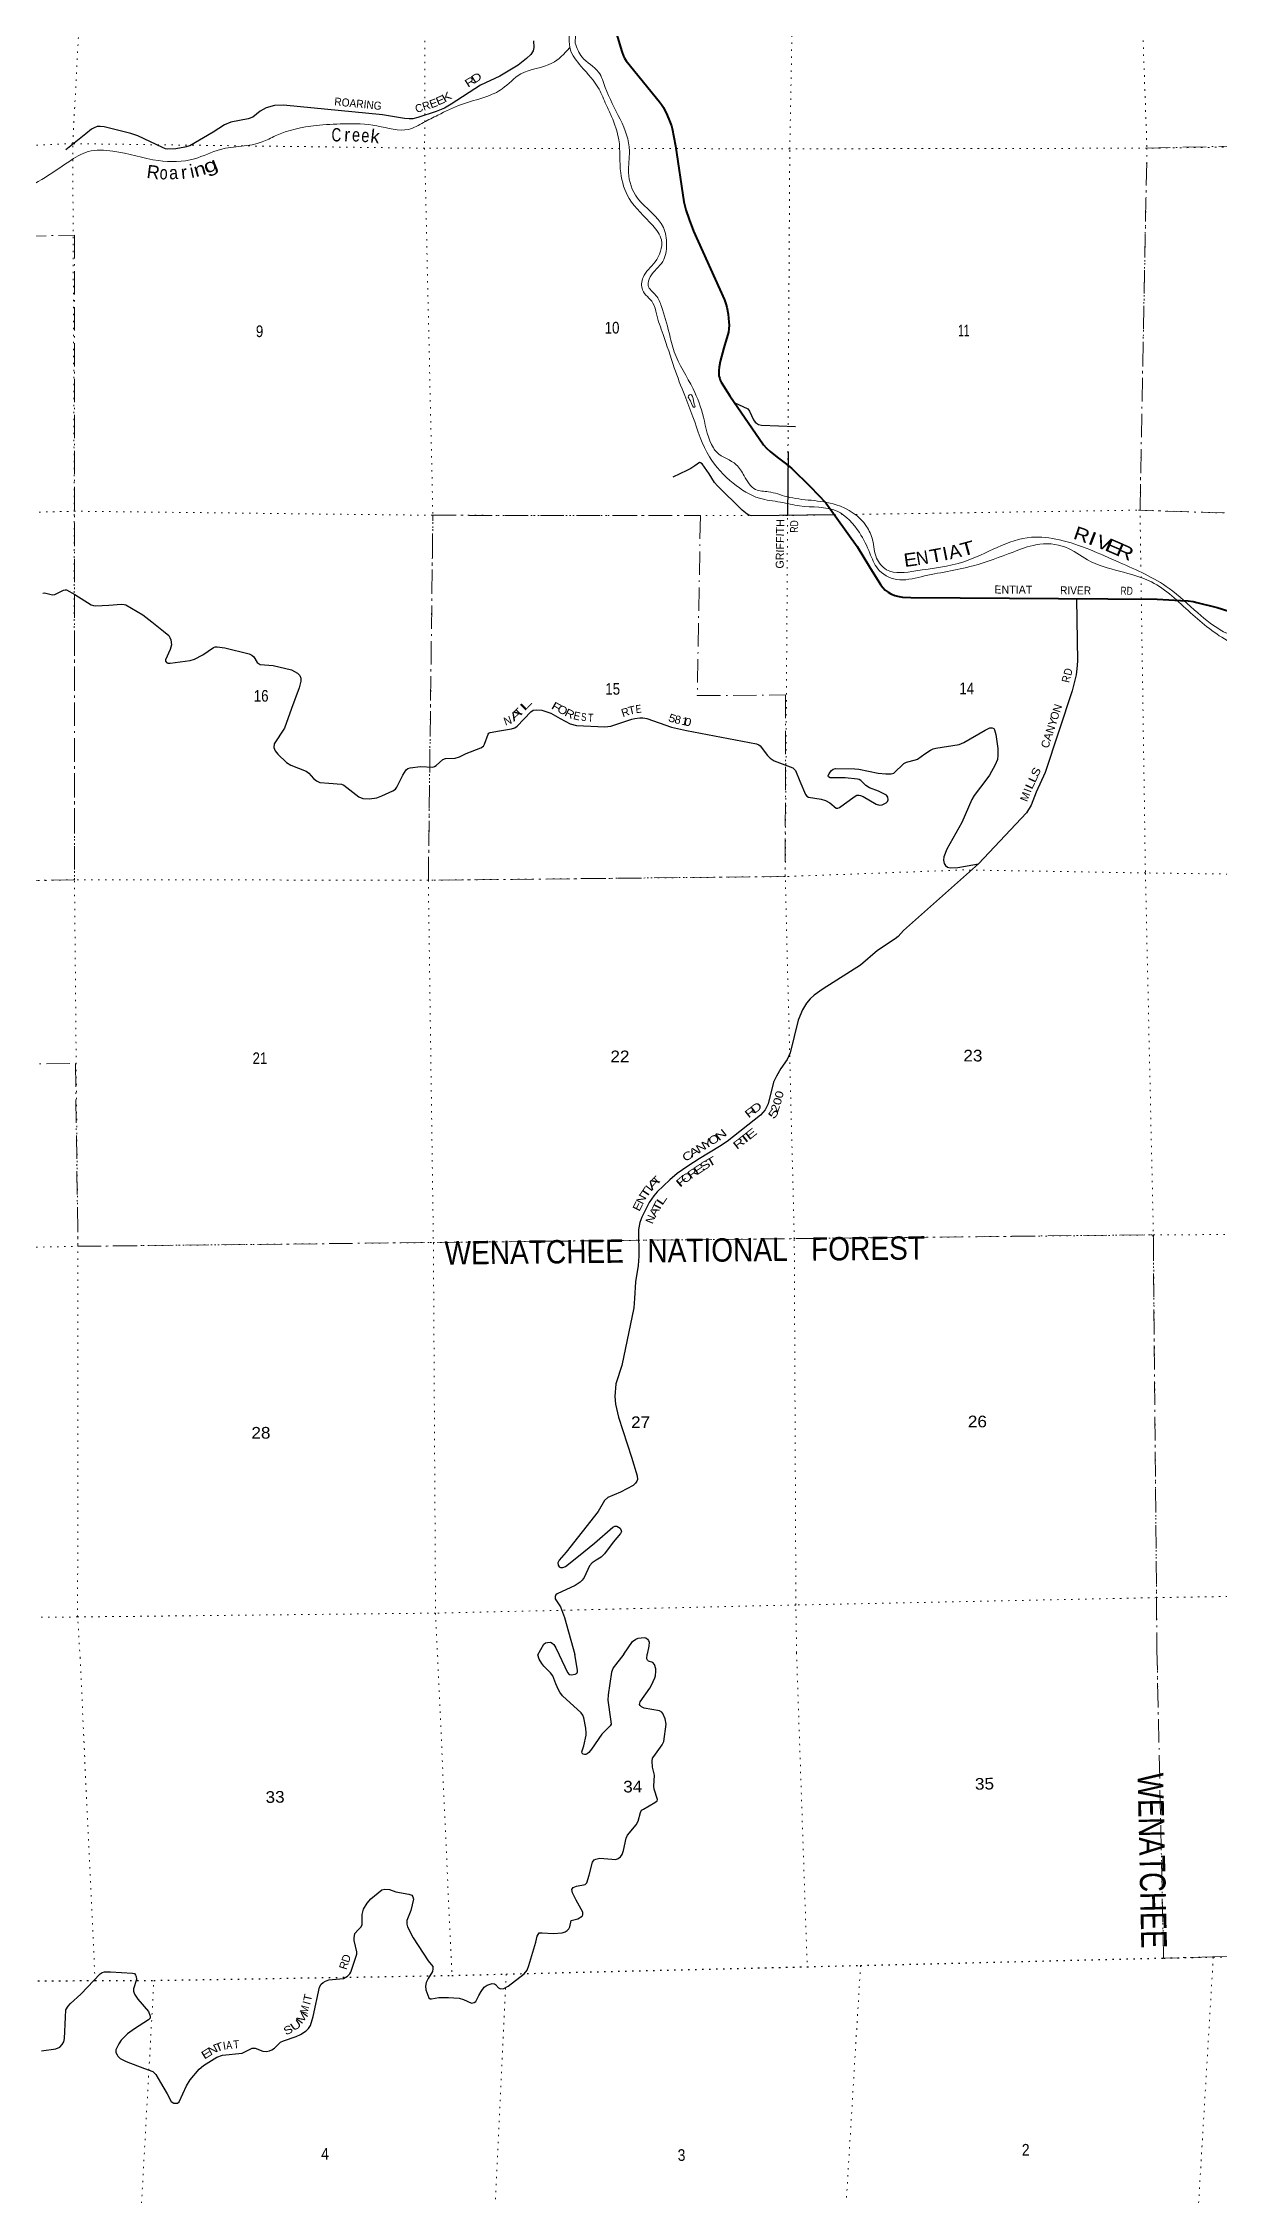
# Model space of a CAD drawing. Header units: feet. Extents: x -3 to 248627, y 0 to 184934.
# Drawn here: x 161321 to 178981, y 38384 to 70674 of the extents above; entities that cross this region are included whole.
import ezdxf
from ezdxf.enums import TextEntityAlignment as Align

# ---------------------------------------------------------------- set-up
doc = ezdxf.new("R2010")
doc.units = ezdxf.units.FT
doc.header["$LTSCALE"] = 70
doc.linetypes.add('DOT_DASHED', pattern=[7.7, 5, -1.2, 0.3, -1.2])
doc.linetypes.add('DOTTED', pattern=[1.5, 0.3, -1.2])
for name, color, linetype, lineweight in [('26', 7, 'Continuous', 40), ('27', 7, 'Continuous', 35), ('29', 7, 'Continuous', 25), ('30', 7, 'Continuous', 35), ('39', 7, 'Continuous', 13), ('44', 7, 'DOT_DASHED', 13), ('6', 7, 'DOTTED', 25), ('7', 7, 'DOTTED', 13)]:
    doc.layers.add(name, color=color, linetype=linetype, lineweight=lineweight)
doc.layers.add('41', color=7, linetype='Continuous')

msp = doc.modelspace()

# ---------------------------------------------------------------- linework, layer by layer
at = {"layer": '26'}
msp.add_lwpolyline([(169908.43, 70864.72), (170003.5, 70545.75), (170030.01, 70476.19), (170043.96, 70445.49), (170072.98, 70405.18), (170572.61, 69794.29), (170603.15, 69752.32), (170629.84, 69708.81), (170684.82, 69591.57), (170722.12, 69506.67), (170749.55, 69434.29), (170760.76, 69394.61), (170809.01, 69132.93), (170938.1, 68293.34), (170966.54, 68171.54), (171016.57, 68027.87), (171082.29, 67853.01), (171544.83, 66824.54), (171565.91, 66764.19), (171581.33, 66710.38), (171600.78, 66609.28), (171611.26, 66485.77), (171614.23, 66444.26), (171611.26, 66385.95), (171604.83, 66339.19), (171534.18, 66102.78), (171481.57, 65899.31), (171465.93, 65813.97), (171461.61, 65762.05), (171460.37, 65715.89), (171462.89, 65684.26), (171474.08, 65644.76), (171482.79, 65618.86), (171495.79, 65590.45), (171624.12, 65383.83), (172130.73, 64648), (172174.92, 64596.62), (172232.28, 64546.71), (172337.37, 64464.17), (172456.75, 64374.52), (172551.94, 64296.53), (172837.77, 64018.58), (173066.99, 63776.47), (173536.74, 63125.02), (173722.18, 62818.06), (173889.17, 62555.3), (173922.74, 62507.76), (173959.68, 62470.79), (174003.73, 62438.09), (174044.22, 62414.24), (174101.58, 62389.28), (174142.04, 62377.88), (174216.31, 62364.33), (174341.41, 62357.28), (178038.17, 62331.99), (178386.42, 62314.57), (178503.59, 62306.94), (178578.06, 62297.32), (178634.53, 62285.72), (178940.61, 62208.07), (179291.71, 62097.31)], dxfattribs=at)
at = {"layer": '29'}
msp.add_line((172501.65, 64541.82), (172493.16, 63589.47), dxfattribs=at)
for points in [[(168678.73, 70708.38), (168686.98, 70606.44), (168676.44, 70558.96), (168641.66, 70501.33), (168576.27, 70442.9), (168451.84, 70341.52), (168175.73, 70179.17), (167887.46, 70040.84), (167447.42, 69759), (167342.64, 69699.07), (167221.38, 69646.31), (166947.24, 69556.63), (166871.02, 69537.68), (166815.44, 69535.53), (166744.15, 69541.79), (166416.76, 69597.99), (164928.08, 69743.91), (164794.57, 69736.52), (164669.75, 69701.71), (164580.27, 69654.87), (164469.42, 69564.55), (164400.27, 69535.28), (164137.29, 69485.42), (164045.52, 69446.74), (163873.51, 69335.23), (163523.36, 69132.26), (163446.66, 69113.5), (163314.86, 69087.13), (163193.6, 69081.85), (163159.14, 69088.47), (163112.09, 69109.63), (162743.97, 69282.04), (162640.05, 69319.24), (162239.38, 69419.48), (162176.12, 69424.75), (162135.21, 69420.83), (162089.03, 69404.77), (162049.59, 69382.55), (161961.18, 69311.32), (161661.37, 69074.53)], [(171692.94, 65283.87), (171897.74, 65186.11), (171923.27, 65154.82), (171982.13, 65024.67), (172005.81, 64988.28), (172026.9, 64972.45), (172055.9, 64953.99), (172100.96, 64941.07), (172609.45, 64921.02)], [(173196.99, 63596.19), (171950.1, 63584.29), (171913.56, 63594.26), (171884.56, 63610.08), (171813.21, 63667.78), (171439.08, 64032.12), (171397.68, 64084.87), (171318.76, 64212.89), (171209.75, 64364.47), (171188.66, 64380.29), (171169.38, 64384.65), (171103.42, 64334.04), (171043.69, 64291.94), (170983.39, 64261.01), (170769.15, 64165.3)], [(161319.48, 62425.67), (161344.2, 62426.15), (161464.46, 62399.29), (161498.83, 62405.02), (161627.89, 62467.87), (161651.61, 62475.78), (161673.07, 62474.37), (161799.87, 62400.87), (162044.38, 62250.27), (162078.65, 62239.72), (162109.77, 62234.12), (162308.39, 62243.38), (162500.41, 62258.18), (162537.31, 62254.22), (162565.24, 62246.98), (162818.85, 62097.96), (162951.84, 61992.36), (163126.81, 61853.41)], [(176827.77, 62340.27), (176845.74, 61405.89), (176834.93, 61288.92), (176821.75, 61199.23), (176763.75, 60957.6), (176360.62, 59734.25), (176221.66, 59438.22), (176149.57, 59244.7), (176078.76, 59128.1), (175360.23, 58364.63)], [(163126.81, 61853.41), (163207.74, 61789.14), (163225.3, 61757.03), (163238.48, 61722.74), (163249.02, 61648.88), (163230.88, 61580.45), (163157.45, 61421.36), (163159.4, 61403.58), (163175.22, 61385.11), (163193.67, 61374.56), (163229.95, 61371.61), (163530.74, 61415.65), (163591.7, 61435.23), (163720.96, 61497.15), (163880.93, 61608.58), (163902.75, 61617.23), (163931.74, 61619.87), (164047.52, 61603.59), (164414.13, 61515.68), (164455.45, 61495.68), (164485.3, 61468.2), (164535.38, 61383.79), (164578.58, 61355.89), (164773.32, 61339.02), (165048.59, 61272.46), (165141.66, 61224.22), (165175.93, 61189.93), (165189.7, 61148.84), (165189.11, 61102.89), (165162.34, 61004.1), (165049.54, 60694.17), (164942.68, 60400.34), (164791.08, 60162.55), (164781.64, 60106.17), (164801.63, 60059.68), (164846.36, 60006.18), (164975.6, 59885.59), (165037.84, 59842.71), (165268.19, 59753.7), (165311.37, 59723.93), (165378.9, 59645.56), (165422.34, 59608.16), (165476.43, 59584.89), (165611.16, 59571.18), (165797.86, 59558.28), (165834.94, 59544.01), (166061.63, 59369.92), (166122.04, 59345.44), (166217.15, 59338.27), (166330.7, 59354.76), (166406.94, 59385.75), (166570.37, 59456.96), (166609.91, 59483.34), (166628.9, 59513.23), (166720.28, 59694.52), (166770.71, 59773.49), (166797.07, 59791.95), (166832.11, 59801.64), (166982.5, 59824.66), (167171.19, 59813.78), (167195.1, 59822.29), (167221.46, 59838.11), (167321.11, 59929.16), (167358.53, 59943.62), (167503.62, 59950.38), (167569.41, 59967.36), (167671.84, 60017.68), (167891, 60101.88), (167928.14, 60129.71), (167946.36, 60157.28), (167999.47, 60308.87), (168009.62, 60323.45), (168030.71, 60334), (168171.81, 60356.12), (168352.3, 60388.08), (168399.75, 60405.23), (168436.65, 60430.28), (168642.26, 60643.93), (168675.93, 60666.47)], [(168675.93, 60666.47), (168723.97, 60675.59), (168803.05, 60670.31), (168941.05, 60621.93), (169079.91, 60544.48), (169232.71, 60464.57), (169327.28, 60439.59), (169749.37, 60418.42), (169841.07, 60428.72), (170157.61, 60533.09), (170202.76, 60545.03), (170273.93, 60552.94), (170321.38, 60552.94), (170380.31, 60542.51), (170750.21, 60414.28), (170977.24, 60363.48), (172026.86, 60161.26), (172061.13, 60148.07), (172082.14, 60133.4), (172189.25, 59987.48), (172229.83, 59947.6), (172294.01, 59907.81), (172569.47, 59803.1), (172590.96, 59784.07), (172609.41, 59762.96), (172678.85, 59604.99), (172759.67, 59405.57), (172783.4, 59379.19), (172806.52, 59362.81), (172997.3, 59335.88), (173062.81, 59315.88), (173126.02, 59280.46), (173222.75, 59200.74), (173244.69, 59197.19), (173273.69, 59210.38), (173344.84, 59263.74), (173506.8, 59379.2), (173532.01, 59392.38), (173566.28, 59392.38), (173587.37, 59387.1), (173625.23, 59373.92), (173824.49, 59258.69), (173874.69, 59244.67), (173914.23, 59249.94), (173970.87, 59279.68), (173990.67, 59300.06), (174003.85, 59323.8), (173998.53, 59364.18), (173974.86, 59392.38), (173855.6, 59453.66), (173720.89, 59503.02), (173669.08, 59540.09), (173589.88, 59614.65), (173568.92, 59627.13), (173539.92, 59635.05), (173356.89, 59653.37), (173134.14, 59653.99), (173107.62, 59666.7), (173102.35, 59682.52), (173115.74, 59720.14), (173152.43, 59764.29), (173178.79, 59785.39), (173209.69, 59793.01), (173502.69, 59790.81), (173563.65, 59782.76), (173852.21, 59722.7), (173969.59, 59711.54), (174048.67, 59711.54), (174084.99, 59724.15), (174235.82, 59867.16), (174278.81, 59888), (174413.09, 59922.97), (174444.06, 59935.74), (174551.1, 60012.17), (174639.12, 60070.27), (174678.66, 60088.73), (174715.2, 60099.53), (175068.12, 60153.93), (175139.97, 60183.69), (175460.35, 60369.21), (175530.09, 60402.62), (175562.51, 60403.98), (175585.45, 60394.71), (175598.63, 60373.61), (175617.2, 60305.93), (175648.71, 60094.01), (175648.93, 59986.86), (175640.81, 59930.47), (175609.17, 59848.71), (175521.99, 59694.91), (175481.35, 59640.66)], [(175481.35, 59640.66), (175290.78, 59386.26), (175255.96, 59330.41), (175108.22, 58983.53), (174883.5, 58584.55), (174836.84, 58469.21), (174832.17, 58419.58), (174842.11, 58366.33), (174860.56, 58339.96), (174894.83, 58316.22), (174933.09, 58305.75), (175049.46, 58310.49), (175360.23, 58364.63)], [(175360.23, 58364.63), (174233.52, 57365.7), (174151.51, 57275.67), (174105.74, 57238.4), (173843.75, 57062.08), (173588, 56843.63), (173027.93, 56486.75), (172891.52, 56393.36), (172833.53, 56337.97), (172778.16, 56276.37), (172717.55, 56174.43), (172651.05, 56018.56), (172530.4, 55530.82), (172485.49, 55429.2), (172393.87, 55294.1), (172324.79, 55180.01), (172280.53, 55090.59), (172199.92, 54764.79), (172156.09, 54673.57), (172088.41, 54593.42), (171586.72, 54198.79), (171472.74, 54121.75), (171166.63, 53941.14), (170996.26, 53829.51), (170836.65, 53718.21), (170727.39, 53623.77), (170537.6, 53444.41), (170484.88, 53383.73), (170417.46, 53281.89), (170305.64, 53061.93), (170274.01, 52982.8), (170256.96, 52881.3), (170263.46, 52479), (170249.7, 52339.1), (170210.82, 52093.89), (170198.06, 51842.81), (170184.38, 51703.51), (170006.54, 50837.64), (169915.51, 50564.03), (169898.54, 50373.12), (169910.24, 50260.7), (169954.31, 50062.23), (170152.01, 49467.09), (170235.74, 49184.48), (170239.74, 49127.81), (170231.83, 49105.38), (170213.38, 49075.05), (170174.27, 49039.53), (169986.14, 48939.97), (169796.89, 48858.76), (169745.97, 48813.99), (169648.48, 48650.73), (169169.98, 48039.35), (169064.1, 47918.43), (169044.38, 47877.93), (169048.29, 47844.57), (169066.74, 47820.83), (169085.19, 47807.64), (169123, 47808.14), (169159, 47826.11), (169354.89, 47982.26), (169596.74, 48172.52), (169872.42, 48417.19), (169902.34, 48427.5), (169928.7, 48427.5), (169955.06, 48416.95), (169978.86, 48401.79), (169997.24, 48366.83), (169999.87, 48348.37), (169987.32, 48317.5), (169877.6, 48190.32), (169744.05, 48012.79), (169696.74, 47964.59), (169622.13, 47917.66), (169562.3, 47877.54), (169520.22, 47832.69), (169438.81, 47661.51), (169409.41, 47621.69), (169380.42, 47590.03), (169304.99, 47538.19), (169034.7, 47416.04), (169016.65, 47397.48), (169003.47, 47376.38), (169005, 47337.54), (169085.88, 47219.57), (169146.9, 47059.31), (169301.17, 46504.04)], [(168743.53, 46499.87), (168833.89, 46657.78), (168861.14, 46678.71), (168890.14, 46686.62), (168934.95, 46689.26), (168958.21, 46676.63), (168985.03, 46654.97), (169014.76, 46606.7), (169067.63, 46502.29)], [(170036.37, 46509.58), (169878.26, 46303.95), (169859.97, 46267.35), (169852.33, 46239.21), (169799.61, 45897.63), (169796.98, 45818.75), (169838.05, 45532.98), (169844.42, 45458.36), (169832.26, 45436.41), (169707.58, 45311.8), (169548.89, 45084.62), (169509.7, 45033.74), (169487.75, 45013.61), (169467.63, 45004.45), (169443.85, 45004.45), (169426.09, 45012.32), (169409.1, 45024.59), (169405.44, 45042.89), (169435.85, 45135.05), (169469.46, 45293.64), (169471.28, 45332.07), (169465.4, 45398.6), (169436.53, 45557.2), (169418.24, 45595.64), (169394.22, 45630.07), (169115.53, 45884.82), (169076.87, 45938.29), (169055.17, 45972.68), (169016.05, 46065.12), (168968.29, 46183.16), (168934.96, 46230.21), (168837.92, 46330.92), (168807.33, 46371.68), (168765.26, 46433.91), (168743.53, 46499.87)], [(169067.63, 46502.29), (169189.61, 46234.41), (169217.05, 46206.96), (169249.57, 46201.68), (169304.84, 46208.79), (169324.96, 46217.94), (169335.94, 46230.75), (169341.42, 46245.39), (169341.42, 46269.19), (169301.17, 46504.04)], [(169420.3, 42601.84), (169420.06, 42637.9), (169318.92, 42819.26), (169266.42, 42930.74), (169255.45, 42978.33), (169264.02, 42996.39), (169277.4, 43011.27), (169324.42, 43030.53), (169453.39, 43056.54), (169482.25, 43080.83), (169515.52, 43197.31), (169565.42, 43390.41), (169592, 43424.92), (169613.95, 43435.9), (169676.17, 43448.64), (169918.16, 43432.26), (169950.5, 43443.22), (169987.08, 43468.85), (170010.86, 43505.45), (170032.74, 43564.93), (170070.56, 43750), (170091.34, 43794.64), (170223.27, 43949.02), (170248.64, 44003.29), (170285.29, 44134.06), (170303.52, 44168.02), (170329.12, 44186.32), (170501.06, 44285.15), (170533.98, 44310.78), (170540.84, 44330.95), (170492.04, 44485.94), (170484.6, 44530.41), (170495.53, 44693.18), (170466.98, 44815.95), (170458.99, 44907.44), (170466.31, 44947.71), (170486.72, 44976.9), (170611.28, 45149.79), (170638.24, 45200.29), (170671.16, 45460.19), (170654.61, 45542.1), (170623.61, 45617.59), (170605.32, 45639.56), (170571.63, 45660.91), (170339.65, 45701.42), (170301.69, 45720.09), (170279.74, 45738.39), (170268.77, 45756.7), (170280.94, 45794.05), (170427.58, 46001.12), (170453.5, 46045.88), (170501.97, 46153.87), (170512.03, 46184.98), (170518.44, 46252.71), (170515.54, 46290.76), (170497.4, 46357.03), (170472.95, 46387.39), (170405.95, 46404.61), (170391.31, 46419.26), (170382.08, 46439.81), (170386.55, 46512.22)], [(170036.37, 46509.58), (170168.18, 46700.2), (170216.03, 46736.74), (170250.3, 46749.93), (170342.46, 46759.51), (170366.28, 46752.57), (170392.64, 46734.1), (170408.46, 46715.64), (170415.08, 46687.67), (170409.34, 46631.41), (170386.55, 46512.22)], [(162841.31, 40297.51), (162970.46, 40249.08), (163014.63, 40207.28), (163083.79, 40087.98), (163185.06, 39914.82), (163245.09, 39800.95), (163284.22, 39773.86), (163336.55, 39775.33), (163364.82, 39795.9), (163475.08, 40035.22), (163530.43, 40126.74), (163662.12, 40287.81), (163730.35, 40338.75), (163929.17, 40463.52), (164012.21, 40497.38), (164308.52, 40527.22), (164459.6, 40598.96), (164472.4, 40602.61), (164501.88, 40601.44), (164618.94, 40557.04), (164671.78, 40551.37), (164719.33, 40562.35), (164752.26, 40573.33), (164796.26, 40601.1), (164884.74, 40689.54), (164929.67, 40712.43), (165118.4, 40773.77), (165185.74, 40803.94), (165269.88, 40858.85), (165305.59, 40896.3), (165335.73, 40943.05), (165373.67, 41075.29), (165471.32, 41515.83), (165493.03, 41558.02), (165525.95, 41583.65), (165558.88, 41605.61), (165610.15, 41626.34), (165831.88, 41646.2), (165888.11, 41678.82), (165924.45, 41714.51), (165941.15, 41741.05), (166028.95, 42008.28), (166028.42, 42046.38), (165988.71, 42216.93), (165989.57, 42255.69), (165999.68, 42319.42), (166047.24, 42374.33), (166094.8, 42421.92), (166108, 42454.75), (166107.61, 42603.64), (166131.38, 42685.48), (166182.59, 42773.33), (166240.06, 42840.92), (166405.74, 42974.66), (166449.37, 42987.56), (166519.14, 42981.99), (166616.83, 42945.11), (166811.8, 42908.77), (166855.69, 42894.13), (166870.33, 42872.17), (166877.64, 42835.56), (166839.34, 42667.19), (166780.7, 42517.1), (166777.38, 42462.02), (166788.02, 42421.92), (166874.7, 42254.67), (167101.42, 41912.35), (167168.46, 41825.25), (167170.29, 41791.54), (167164.81, 41748.38), (167102.11, 41646.75), (167069.69, 41583.65), (167058.72, 41532.4), (167066.27, 41473.75), (167108.92, 41357), (167130.06, 41338.4), (167152, 41338.4), (167258.12, 41358.84), (167403.28, 41362.7), (167565.38, 41349.38), (167631.19, 41332.26), (167751.94, 41276.17), (167788.59, 41283.78), (167814.13, 41301.79), (167858.87, 41392.36), (167896.84, 41450.41)], [(167896.84, 41450.41), (167938.51, 41514.1), (167985.49, 41547.14), (168061.06, 41569.01), (168093.98, 41565.35), (168112.28, 41554.37), (168156.17, 41503.12), (168185.24, 41490.57), (168232.99, 41495.8), (168302.09, 41528.67), (168539.51, 41715.52), (168584.18, 41770.34), (168611.77, 41840.19), (168715.7, 42188.16), (168737.82, 42282.82), (168749.67, 42306.83), (168767.09, 42330.41), (168810.09, 42332.92), (168973.44, 42318.65), (169108.5, 42330.57), (169154.85, 42345.05), (169184.12, 42367.01), (169209.72, 42388.98), (169227.22, 42420.97), (169247.13, 42515.52), (169343.85, 42541.57), (169409.09, 42579.33), (169420.3, 42601.84)], [(161298.19, 40558.85), (161513.84, 40590.8), (161573.31, 40617.25), (161606.24, 40653.86), (161631.84, 40694.12), (161642.47, 40747.59), (161657.77, 41065.49), (161664.77, 41177.32), (161697.66, 41230.43), (161730.61, 41272.49), (161886.72, 41409.29), (162176.25, 41714.8), (162209.83, 41737.38), (162242.76, 41744.71), (162333.44, 41744.8), (162662.14, 41726.31), (162694.54, 41719.08), (162707.34, 41697.12), (162720.14, 41675.16), (162724.89, 41631.67), (162678.88, 41492.89), (162679.9, 41455.52), (162694.54, 41411.6), (162743.82, 41333.86), (162901.56, 41152.59), (162928.66, 41082.15), (162928.66, 41049.2), (162903.91, 41023.81), (162692.56, 40889.24), (162588.45, 40814.93), (162495.17, 40719.76), (162457.24, 40666.17), (162412.86, 40576.99), (162412.86, 40536.72), (162431.46, 40501.21), (162442.12, 40481.81), (162478.7, 40445.21), (162566.82, 40400.45), (162841.31, 40297.51)]]:
    msp.add_lwpolyline(points, dxfattribs=at)
at = {"layer": '39'}
for points in [[(156896.54, 92298.55), (157144.37, 91993.15), (157157.6, 91475.03), (157217.16, 90948.77), (157255.08, 90733), (157123.54, 90410.68), (157004.07, 90074.22), (157054.21, 89933.02), (157293.44, 89587.89), (157357.4, 89275.31), (157360.67, 88831.8), (157692.81, 88603.44), (157999.14, 88612.99), (158041.17, 88599.32), (158127.39, 88502), (158127.4, 88187.41), (158127.06, 87985.82), (158146.41, 87516.08), (158029.13, 87286.46), (157875.58, 87056.91), (157878.81, 86587.19), (157946.12, 86007.05), (157917.42, 85591.25), (158005.76, 85393.54), (158442.67, 85154.92), (159146.1, 85210.16), (159315.62, 85348.97), (159677.24, 85403.21), (160160.07, 85379.78), (160360.41, 85219.63), (160511.9, 84883.27), (160370.31, 84575.07), (160152.14, 84269.02), (160202.2, 84081.45), (160570.51, 83792.55), (160701.27, 83657.26), (160789.55, 83425.27), (161032.19, 82717.27), (161334.14, 82513.14), (161809.72, 82500.24), (162206.97, 82638.66), (162580.14, 82651.71), (162681.84, 82580.93), (162734.9, 82399.56), (162741.98, 82018.86), (162957.35, 81861.25), (163052.17, 81697.31), (163087.54, 81476.13), (163097.12, 81098.99), (162858.55, 80649.84), (162876.23, 80377.66), (163254.88, 80250.01), (163563.27, 80277.71), (163621.59, 80207.05), (163683.81, 80055.75), (163876.46, 79577.64), (164025.51, 79526.99), (164382.17, 79502.19), (164787, 79358.37), (165163.21, 78978.73), (165440.58, 78542.82), (165693.84, 78151.3), (165921.27, 77981.57), (166191.09, 77844.03), (166318.77, 77476.06), (166203.8, 77215.06), (166078.69, 76926.97), (165882.72, 76643.06), (165849.39, 76004.06), (165983.71, 75592.59), (166267.59, 75426.8), (166817.28, 75145.64), (167185.82, 74993.82), (167687.48, 74906.28), (168394.32, 74598.65), (168702.14, 74295.74), (168734.01, 74075.94), (168686.42, 73861.07), (168499.29, 73519.95), (168152.07, 73171.79), (168087.05, 72861.44), (168243.78, 72591.04), (168612.16, 72340.44), (168710.78, 72269.71), (168690.29, 72068.15), (168844.78, 71668.74), (169144.67, 71440.42), (169186.62, 71218.6), (169222.64, 71069.36), (169229.88, 70589.56), (169394.68, 70321.16)], [(157052.91, 92302.77), (157247.46, 92080.74), (157327.38, 91771.09), (157300.26, 91228.85), (157367.95, 90807.84), (157288.36, 90449.52), (157137.21, 90156.65), (157122.93, 90051.85), (157173.13, 89942.9), (157472.61, 89476.71), (157468.05, 89164.25), (157451.48, 88900.19), (157695.07, 88748.58), (158003.58, 88714.34), (158195.93, 88526.33), (158248.32, 88191.24), (158229.69, 87900.98), (158249.08, 87451.39), (158131.78, 87211.7), (157984.29, 86992.21), (157957.65, 86728.17), (158029.46, 86296.64), (158052.24, 86007.05), (158098.64, 85500.23), (158207.28, 85391.18), (158769.38, 85293.46), (159152.47, 85403.68), (159781.16, 85513.8), (160160.24, 85476.55), (160348.25, 85344.6), (160619.08, 84885.64), (160349.83, 84385.61), (160264.84, 84176.1), (160526.45, 83957.93), (160818.06, 83635.97), (160916.37, 83342.41), (161102.91, 82826.01), (161360.55, 82638.09), (161795.88, 82653.47), (162374.5, 82795.62), (162699.53, 82704.79), (162858.71, 82541.12), (162828.93, 82194.09), (162883.13, 82067), (163078.7, 81838.86), (163162.71, 81493.82), (163206.93, 81246.1), (163108.79, 80848.99), (162957.08, 80520.65), (162985.13, 80425.86), (163267.21, 80387.07), (163563.46, 80392.61), (163670.11, 80297.68), (163824.62, 79904.31), (163961.23, 79654.1), (164178.8, 79607.37), (164662.37, 79548.08), (165028.78, 79329.73), (165404.82, 78847.28), (165543.48, 78617.23), (165684.08, 78340.81), (165996.05, 78106.43), (166378.51, 77845.72), (166455.85, 77502.6), (166376.25, 77259.3), (166161.32, 76930.86), (166017.4, 76443.25), (166037.07, 76154.94), (166119.12, 75816.12), (166181.2, 75586.2), (166271.76, 75513.47), (166948.33, 75181.71), (167429.79, 75065.98), (167901.15, 74936.15), (168658.28, 74578.04), (168806.93, 74295.56), (168774.85, 73883.19), (168708.53, 73648.73), (168464.69, 73320.43), (168190.21, 73083.02), (168161.73, 72929.86), (168226, 72800.73), (168590.24, 72491.67), (168795.66, 72404.63), (168813.6, 72289.7), (168827.3, 72051.79), (168915.78, 71940.76), (169217.51, 71607.62), (169327.82, 71294.96), (169323.27, 70992.58), (169304.59, 70674.1)], [(169222.37, 70602.92), (168957.45, 70370.28), (168489.63, 70211.82), (168211.14, 69988.53), (167965.07, 69868), (167598.1, 69753.71), (167245.15, 69593.04), (167031.34, 69482.53), (166807.47, 69380.1), (166331.95, 69431.31), (165832.21, 69462.4), (165417.02, 69436.9), (164806.12, 69282.72), (164610.48, 69190.32), (163981.53, 69078.5), (163592.34, 68938.05), (163052.19, 68910.75), (162369.25, 69053.03), (161998.43, 69045.6), (161707.97, 68894.9), (160868.82, 68430.65), (160352.71, 68310.58), (160132.86, 68204.11), (159842.44, 68075.59), (159011.62, 67766.55), (158682.87, 67619.95), (158378.25, 67432.99), (158105.63, 67108.89), (157805, 66899.74), (156901.13, 66298.52), (156580.26, 66043.05), (156309.97, 65900.38), (155912.74, 65768.01), (155557.62, 65518.64), (155258.76, 65164.34), (154949.57, 64995.17)], [(169304.59, 70674.1), (169409.03, 70464.26), (169656.53, 70238.06), (169756.9, 70008.07), (170120.04, 69053.91), (170105.39, 68733.41), (170239.76, 68350.15), (170629.97, 67908), (170677.9, 67651.89), (170619.03, 67400), (170431.21, 67166.47), (170400.77, 67039.52), (170517.4, 66890.14), (170599.75, 66724.7), (170715.96, 66327.36), (170792.06, 66045), (171077.28, 65486.1), (171229.72, 65062.49), (171380.08, 64602.61), (171430.35, 64538.01), (171722.25, 64350.03), (171840.86, 64182.51), (172013.83, 63978.6), (172205.23, 63944), (172479.18, 63870.96), (173221.68, 63750.03), (173677.52, 63425.41), (173767.86, 63221.65), (173827.85, 62949.4), (173978.7, 62775.77), (174415.99, 62756.88), (175137.69, 62894.75), (176154.02, 63261.93), (176571.12, 63222.91), (177471.38, 62884.72), (178218.38, 62494.37), (178647.02, 62128.75), (179035.49, 61845.86), (179522.84, 61645.45), (179857.1, 61481.59), (180459.19, 61198.33), (180652.68, 61212.11), (181197.5, 61618.4), (181481.81, 61712.67), (181923.06, 61651.43), (182394.16, 61374.45), (182565.1, 61164.5), (182849.14, 61091.44), (183339.11, 61243.82), (183809.15, 61527.26), (184218.25, 61526.56), (184397.22, 61292.41), (184590.18, 60995.74), (184970.98, 60946.7), (185547.63, 61109.01), (185737.02, 61082.48), (185893.98, 60943.11), (185975.44, 60854.99)], [(169394.68, 70321.16), (169664.15, 69982.02), (169770.57, 69750.01), (169850.88, 69574.48), (169961.12, 69221.51), (169988.49, 68727.56), (170116.82, 68344.31), (170468.8, 67936.49), (170599.42, 67720.57), (170504.15, 67392.13), (170324.39, 67158.59), (170316.01, 66971.12), (170472.87, 66775.31), (170524.99, 66611.93), (170625.23, 66305.34), (170791.65, 65805.1), (170950.14, 65385.52), (171072.53, 65068.81), (171319.39, 64467.64), (171677.44, 64071.91), (172072.05, 63847.47), (172388.35, 63788.47), (172673.36, 63732.33), (173234.95, 63652.7), (173570.55, 63330.85), (173727.22, 63024.16), (173845.72, 62790.11), (174129.6, 62628.35), (174498.47, 62670.06), (175276.65, 62834.03), (175879.57, 63040.64), (176220.33, 63148.92), (176665.65, 63111.88), (176993.82, 62923.84), (177952.53, 62591.59), (178540.21, 62128.94), (179127.93, 61692.49), (179615.26, 61479.99), (180166.99, 61210.93), (180489.19, 61063.21), (180809.77, 61151.37), (181296.08, 61519.45), (181465.49, 61591.74), (181824.12, 61540.73), (182218.82, 61368.7), (182411.89, 61134.52), (182764.31, 60980.71), (183117.03, 61010.35), (183772.6, 61364.03), (184026.68, 61454.31), (184161.55, 61365.38), (184451.04, 60945.58), (184835.76, 60830.01), (185097.82, 60869.88), (185275.27, 60936.11), (185567.63, 61020.28), (185734.79, 60955.48), (185977.13, 60729.81)], [(171105.04, 65219.95), (171081, 65308.69), (171032.8, 65403.52), (171004.55, 65381.4), (171036.66, 65306.75), (171096.96, 65211.9), (171105.04, 65219.95)]]:
    msp.add_spline(points, degree=3, dxfattribs=at)
at = {"layer": '44'}
for points in [[(154829.06, 82602.15), (157456.94, 82704.08), (157172.54, 80004.9), (159794.9, 80093.61), (159422.53, 76064.19), (160783.93, 76125.86), (160897.99, 77470.31), (162225.28, 77509.68), (162067.49, 74839.2), (156571.65, 74580.23), (156520.47, 68966.25), (160473.96, 69146.73), (160476.66, 67770.5), (161791.94, 67791.7), (161792.85, 58125.76), (159168.33, 58079.37), (159173.11, 52572.4), (155036.1, 52498.29)], [(177781.3, 63686.38), (177885.46, 69097.05), (179230.87, 69130.45), (179217.51, 67744.08), (181926.41, 67814.99), (181931.06, 66458.91), (183558.08, 66479.3), (185930.39, 66338.41)], [(185942.12, 64917.21), (183325.49, 64978.66), (183359.17, 63484.24), (177759.23, 63668.16)], [(154960.52, 63488.29), (156537.13, 63511.72), (156523.01, 55300.55), (161806.31, 55369.3), (161843.85, 52627.03), (177965.38, 52800.07), (177981.62, 52757.81), (178034.76, 46571.29)], [(155329.96, 9773.19), (157417.62, 9991.69), (162635.17, 10580.2), (167856.13, 11205.01), (168064.61, 15827.2), (168204.21, 20478.43), (168109.95, 22872.78), (167250.13, 25463.73), (167250.13, 25463.73), (172748.67, 25485.14), (178327.83, 25616.62), (178461.54, 30982.51), (183890.88, 29847.08), (183860.87, 35187.9), (183847.79, 37732.78), (184161.37, 42082.9), (183467.3, 42093.45), (178881.61, 41968.51), (178135.7, 41952.01), (178034.76, 46571.29)]]:
    msp.add_lwpolyline(points, dxfattribs=at)
msp.add_lwpolyline([(167102.56, 58118.04), (167170.3, 63591.03), (171184.75, 63588.39), (171137.69, 60886.1), (172461.05, 60897.25), (172458.31, 58172.96)], close=True, dxfattribs=at)
at = {"layer": '6'}
msp.add_lwpolyline([(155111.49, 41537.45), (156643.26, 41572.76), (157570.37, 41578.18), (162101.2, 41615.63), (162984.15, 41616.29), (167456.03, 41691.02), (168270.25, 41712.67), (172787.8, 41822.39), (173587.98, 41841.8), (178135.7, 41952.01), (178881.61, 41968.51), (183467.3, 42093.45), (184161.37, 42082.9), (186130.51, 42090.74)], dxfattribs=at)
at = {"layer": '7'}
for p, q in [((172627.32, 46529.27), (172787.8, 41822.39)), ((178034.76, 46571.29), (178135.7, 41952.01)), ((162101.2, 41615.63), (161877.13, 46449.5)), ((167241.83, 46488.69), (167456.03, 41691.02))]:
    msp.add_line(p, q, dxfattribs=at)
for points in [[(172627.32, 46529.27), (172618.16, 47247.37), (172593.41, 52740.11), (172458.31, 58172.96), (172492.81, 63585.16), (172526.35, 69088.11), (172634.52, 74849.75), (172808.42, 80196.14), (173058.26, 85593.63), (173297.18, 90985.84), (173404.4, 92422.09)], [(178432.17, 92461.39), (178331.14, 90854.28), (178187.52, 85439.84), (178041.12, 80029.01), (177689.64, 74597.24), (177885.46, 69097.05), (177781.3, 63686.38), (177795.35, 62741.41)], [(161877.13, 46449.5), (161840.11, 47068.2), (161843.85, 52627.03), (161792.85, 58125.76), (161789.44, 63652.67), (161766.87, 69164.94), (162067.49, 74839.2), (162380.07, 80144.66), (162588.83, 82643.89)], [(167510.15, 74933.19), (167055.18, 71651.63), (167049.24, 69838.26)], [(167048.52, 69619.34), (167046.81, 69097.46), (167170.3, 63591.03), (167102.56, 58118.04), (167178.16, 52679.89), (167210.94, 47125.56), (167241.83, 46488.69)], [(169976.56, 69092.46), (167046.81, 69097.46), (161766.87, 69164.94), (156520.47, 68966.25), (154923.16, 68920.76)], [(185907.89, 69065.2), (183231.68, 69166.6), (177885.46, 69097.05), (172526.35, 69088.11), (170109.2, 69092.23)], [(154960.52, 63488.29), (156537.13, 63511.72), (161789.44, 63652.67), (167170.3, 63591.03), (172462.58, 63588.76), (173346.55, 63602.01)], [(173514.54, 63604.53), (177759.23, 63668.16), (183359.17, 63484.24), (185954.29, 63441.83)], [(177796.34, 62675.01), (177862.48, 58227.25), (177982.14, 52797.08), (178029.11, 47361.83), (178034.76, 46571.29)], [(185997.77, 58173.98), (183293.54, 58153.47), (177862.48, 58227.25), (175137.89, 58272.22), (172458.31, 58172.96), (167102.56, 58118.04), (161792.85, 58125.76), (156530.66, 58005.86), (154998.25, 58002.61)], [(155036.1, 52498.29), (156493.62, 52522.1), (161843.85, 52627.03), (167175.95, 52684.31), (172584.57, 52742.32), (177982.14, 52798.18), (183361.06, 52827.27), (186041.84, 52833.92)], [(186086.3, 47446.88), (183396.24, 47444.68), (178026.9, 47357.41), (172618.16, 47247.37), (167210.94, 47125.56), (161840.11, 47068.2), (156475.35, 47024.95), (155073.86, 47008.22)], [(168270.25, 41712.67), (168007.35, 36133.22), (167718.44, 30786.89), (167250.13, 25463.73), (168109.95, 22872.78), (168204.21, 20478.43), (168064.61, 15827.2), (167856.13, 11205.01), (168081.4, 4816.29), (168220.76, 626.23)], [(173587.98, 41841.8), (173249.11, 36234.9), (173057.22, 30859.99), (172748.67, 25485.14), (173437.54, 20120.92)], [(178881.61, 41968.51), (178546.76, 36361.68), (178461.54, 30982.51), (178327.83, 25616.62), (178743.31, 19330.08)], [(162955.8, 587.65), (162783.45, 4586.82), (162635.17, 10580.2), (162699.82, 15745.61), (162985.79, 20906.66), (161966.63, 26055.97), (161748.73, 28627.45), (162277.43, 31175.16), (162688.97, 36283.95), (162984.15, 41616.29)]]:
    msp.add_lwpolyline(points, dxfattribs=at)

# ---------------------------------------------------------------- texts
at = {"layer": '27'}
msp.add_text('ENTIAT', height=120, rotation=359.608, dxfattribs=at).set_placement((175595.17, 62418.7))
for s, width, p in [('RIVER', 0.95, (176581.21, 62406.66)), ('RD', 0.8, (177488.13, 62399.42))]:
    msp.add_text(s, height=120, rotation=359.608, dxfattribs=dict(at, width=width)).set_placement(p)
at = {"layer": '30'}
for s, rotation, width, p in [('R', 32.639, 1.3, (167760.66, 70042.76)), ('D', 32.639, 1.3, (167856.99, 70104.46)), ('ROARING', 354.402, 0.95, (166041.42, 69705.12)), ('E', 20.115, 1.1, (167199.9, 69713.69)), ('E', 23.514, 1.2, (167305.35, 69761.01)), ('K', 29.768, 1.3, (167406.37, 69815.04)), ('RD', 89.257, 0.8, (172651.49, 63422.75)), ('R', 76.502, 0.9, (176731.3, 61122.31)), ('D', 75.64, 0.9, (176760.02, 61228.94)), ('L', 46.099, 2.05, (168607.48, 60712.07)), ('F', 330.849, 1.4, (168995.18, 60664.41)), ('O', 332.392, 1.15, (169089.05, 60618.04)), ('T', 13.248, 1.1, (170168.18, 60609.25)), ('E', 6.342, 0.8, (170262.15, 60627.63)), ('A', 42.099, 1.75, (168453.37, 60552.66)), ('R', 332.392, 1.2, (169197.35, 60561.51)), ('E', 347.129, 0.95, (169319.5, 60524.08)), ('S', 357.129, 0.75, (169432.27, 60506.51)), ('T', 357.129, 0.85, (169535.69, 60495.4)), ('5', 340.881, 1.2, (170743.14, 60490.82)), ('8', 347.387, 1.05, (170833.41, 60467.39)), ('0', 347.387, 1.15, (170984.29, 60433.64)), ('Y', 71.761, 1.1, (176530.28, 60472.74)), ('O', 71.761, 0.95, (176559.21, 60568.7)), ('A', 71.761, 1.1, (176457.94, 60253.23)), ('S', 64.854, 1.2, (176273.91, 59717.57)), ('L', 64.854, 1.4, (176185.58, 59526.08)), ('L', 64.854, 1.4, (176231.77, 59624.5)), ('0', 76.103, 1.2, (172425.56, 54889.1)), ('R', 38.189, 1.45, (171973.81, 54593.82)), ('D', 38.189, 1.45, (172058.44, 54659.27)), ('5', 52.822, 1.75, (172329.81, 54584.23)), ('2', 72.103, 1.2, (172365.84, 54683.21)), ('0', 76.103, 1.2, (172399.82, 54787.57)), ('Y', 30.541, 1.4, (171318.29, 54115.41)), ('O', 34.055, 1.3, (171418.36, 54178.89)), ('N', 38.189, 1.45, (171529.83, 54252.92)), ('T', 38.189, 1.8, (171890.1, 54195.7)), ('E', 38.189, 1.6, (171981.14, 54267.3)), ('C', 33.234, 1.3, (171023.45, 53932)), ('A', 30.541, 1.4, (171119.23, 53992.69)), ('N', 30.541, 1.25, (171224.65, 54059.69)), ('T', 30.541, 1.55, (171375.75, 53843.91)), ('R', 38.189, 1.45, (171798.72, 54123.81)), ('A', 48.382, 1.75, (170521.44, 53530.24)), ('F', 40.839, 1.8, (170942.98, 53558.98)), ('O', 34.889, 1.3, (171010.75, 53607.98)), ('R', 34.889, 1.35, (171106.12, 53674.48)), ('E', 33.234, 1.45, (171194.76, 53732.42)), ('S', 33.234, 1.45, (171285.7, 53792.01)), ('E', 63.053, 1.25, (170297.51, 53200.4)), ('N', 63.053, 1.15, (170349.64, 53305.65)), ('T', 56.495, 1.65, (170413.26, 53399.77)), ('I', 52.015, 1.15, (170459.5, 53462.4)), ('T', 63.053, 1.45, (170590.87, 53198.37)), ('L', 56.495, 1.65, (170651.47, 53291.17)), ('N', 68.212, 1.05, (170489.69, 53010.47)), ('A', 63.053, 1.3, (170545.24, 53116.78)), ('T', 77.502, 1.1, (165352.24, 41343.89)), ('U', 34.134, 1.35, (165145.14, 40895.22)), ('M', 53.362, 1.35, (165253.46, 41024.63)), ('M', 73.992, 0.9, (165301.74, 41162.93)), ('T', 20.183, 1.25, (163981.05, 40561.28)), ('A', 5.751, 0.85, (164119.42, 40586.61)), ('T', 5.751, 0.95, (164226.02, 40598.45)), ('S', 26.005, 1.25, (165024.04, 40820.3)), ('E', 32.11, 1.4, (163803.78, 40467.47)), ('N', 29.11, 1.2, (163896.71, 40524.21))]:
    msp.add_text(s, height=120, rotation=rotation, dxfattribs=dict(at, width=width)).set_placement(p, align=Align.CENTER)
for s, rotation, p in [('C', 18.115, (166980.91, 69641.31)), ('R', 18.115, (167089.63, 69676.87)), ('GRIFFITH', 89.257, (172438.94, 63161.52)), ('T', 46.099, (168500.66, 60595.62)), ('N', 71.761, (176598.23, 60679.13)), ('N', 19.872, (168313.85, 60454.91)), ('R', 18.248, (170076.71, 60581.23)), ('1', 347.387, (170937.14, 60444.18)), ('N', 71.761, (176494.33, 60363.66)), ('C', 71.761, (176421.55, 60142.79)), ('M', 69.569, (176112.77, 59349.16)), ('I', 69.569, (176150.37, 59444.74)), ('T', 45.382, (170568.36, 53574.06)), ('D', 71.812, (165926.42, 41929.2)), ('R', 71.812, (165890.73, 41824.18)), ('I', 73.992, (165333.85, 41264.09)), ('I', 9.751, (164052.57, 40577.75))]:
    msp.add_text(s, height=120, rotation=rotation, dxfattribs=at).set_placement(p, align=Align.CENTER)
at = {"layer": '41'}
for s, rotation, width, p in [('C', 359.523, 0.75, (165721.46, 69198.25)), ('e', 356.91, 0.8, (166013.41, 69198.23)), ('e', 355.97, 0.8, (166151.28, 69189.15)), ('o', 356.603, 0.8, (163126.14, 68629.64)), ('a', 4.067, 0.9, (163285.52, 68631.52)), ('n', 16.079, 1.2, (163698.56, 68686.25)), ('g', 22.384, 1.4, (163868.84, 68748.7)), ('R', 340.606, 1.2, (176875.63, 63206.89)), ('I', 338.929, 1.45, (177033.58, 63149.75)), ('V', 338.929, 1.2, (177202.66, 63083.27)), ('E', 7.765, 1.15, (174351.13, 62828.78)), ('N', 9.466, 0.95, (174530.25, 62855.93)), ('T', 10.466, 1.2, (174737.37, 62891.04)), ('I', 11.343, 1.15, (174878.68, 62919.03)), ('A', 12.978, 1.05, (175025.54, 62951)), ('T', 15.294, 1.3, (175215.5, 62997.53)), ('E', 336.766, 1.45, (177352.7, 63022.73)), ('R', 336.766, 1.3, (177518.16, 62950.44))]:
    msp.add_text(s, height=200, rotation=rotation, dxfattribs=dict(at, width=width)).set_placement(p, align=Align.CENTER)
for s, rotation, p in [('r', 356.91, (165879.74, 69201.01)), ('k', 353.532, (166291.97, 69177.33)), ('R', 352.586, (162963.15, 68639.97)), ('r', 6.401, (163445.97, 68637.07)), ('i', 12.073, (163575.6, 68655.94))]:
    msp.add_text(s, height=200, rotation=rotation, dxfattribs=at).set_placement(p, align=Align.CENTER)
at = {"layer": '44'}
for s, height, rotation, width, p in [('WENATCHEE   NATIONAL   FOREST', 350, 0.615, 0.9, (167348.03, 52352.55)), ('WENATCHEE', 385, 271.252, 0.8, (177744.06, 44723.7))]:
    msp.add_text(s, height=height, rotation=rotation, dxfattribs=dict(at, width=width)).set_placement(p)
at = {"layer": '7'}
for s, width, p in [('9', 0.85, (164515.09, 66263.65)), ('10', 0.85, (169748.52, 66317.59)), ('11', 0.65, (175052.45, 66275.72)), ('15', 0.85, (169758.25, 60900.36)), ('14', 0.85, (175071.29, 60908.14)), ('16', 0.85, (164483.47, 60795.98)), ('22', 1.1, (169834.27, 55388.1)), ('23', 1.1, (175130.33, 55399.73)), ('21', 0.85, (164464.13, 55360.34)), ('27', 1.1, (170144.31, 49900.74)), ('26', 1.1, (175197.98, 49912.49)), ('28', 1.1, (164447.1, 49743.17))]:
    msp.add_text(s, height=175, dxfattribs=dict(at, width=width)).set_placement(p)
for s, width, p in [('34', 1.1, (170027.74, 44434.71)), ('35', 1.1, (175305.79, 44476.51)), ('33', 1.1, (164660.95, 44278.79)), ('4', 0.9, (165494.86, 38928.1)), ('3', 0.9, (170844.55, 38909)), ('2', 0.9, (176009.28, 38988.18))]:
    msp.add_text(s, height=175, rotation=0.957, dxfattribs=dict(at, width=width)).set_placement(p)

doc.saveas('drawing.dxf')
